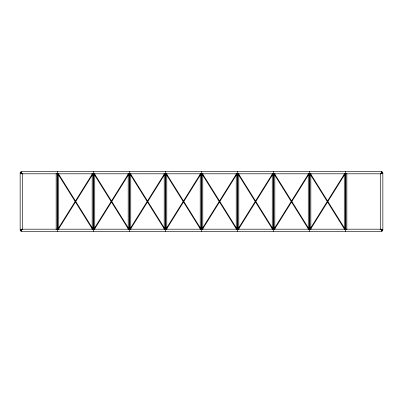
<?xml version="1.0" encoding="UTF-8"?>
<svg xmlns="http://www.w3.org/2000/svg" width="403" height="403" viewBox="0 0 403 403"><rect width="100%" height="100%" fill="white"/><g stroke="black" fill="none" stroke-linecap="round" stroke-linejoin="round"><path stroke-width="0.6" d="M57.543 229.634L92.559 173.612M58.344 229.388L93.355 173.366M93.556 229.634L128.572 173.612M94.357 229.388L129.368 173.366M129.575 229.634L164.585 173.612M130.371 229.388L165.386 173.366M165.588 229.634L200.603 173.612M166.384 229.388L201.399 173.366M201.601 229.634L236.616 173.612M202.397 229.388L237.412 173.366M237.614 229.634L272.63 173.612M238.415 229.388L273.425 173.366M273.632 229.634L308.643 173.612M274.428 229.388L309.444 173.366M309.645 229.634L344.656 173.612M310.441 229.388L345.457 173.366M21.666 171.97L20.709 171.97L20.709 173.411L21.666 173.411M381.334 171.97L382.291 171.97L382.291 173.411L381.334 173.411M21.666 229.589L20.709 229.589L20.709 231.03L21.666 231.03M381.334 229.589L382.291 229.589L382.291 231.03L381.334 231.03M310.441 173.612L345.457 229.634M309.645 173.366L344.656 229.388M274.428 173.612L309.444 229.634M273.632 173.366L308.643 229.388M238.415 173.612L273.425 229.634M237.614 173.366L272.63 229.388M202.397 173.612L237.412 229.634M201.601 173.366L236.616 229.388M166.384 173.612L201.399 229.634M165.588 173.366L200.603 229.388M130.371 173.612L165.386 229.634M129.575 173.366L164.585 229.388M94.357 173.612L129.368 229.634M93.556 173.366L128.572 229.388M58.344 173.612L93.355 229.634M57.543 173.366L92.559 229.388M382.85 172.691L382.85 230.309M382.125 171.97L382.125 173.411M382.125 229.589L382.125 231.03M380.291 173.315L380.291 229.685M346.837 173.315L346.837 229.685M345.829 173.315L345.829 229.685M345.557 171.572L345.557 173.804M345.557 229.196L345.557 231.428M345.285 173.315L345.285 229.685M344.278 173.315L344.278 229.685M310.824 173.315L310.824 229.685M309.816 173.315L309.816 229.685M309.544 171.572L309.544 173.804M309.544 229.196L309.544 231.428M309.267 173.315L309.267 229.685M308.265 173.315L308.265 229.685M274.806 173.315L274.806 229.685M273.803 173.315L273.803 229.685M273.526 171.572L273.526 173.804M273.526 229.196L273.526 231.428M273.254 173.315L273.254 229.685M272.252 173.315L272.252 229.685M238.793 173.315L238.793 229.685M237.79 173.315L237.79 229.685M237.513 171.572L237.513 173.804M237.513 229.196L237.513 231.428M237.241 173.315L237.241 229.685M236.234 173.315L236.234 229.685M202.78 173.315L202.78 229.685M201.772 173.315L201.772 229.685M201.5 171.572L201.5 173.804M201.5 229.196L201.5 231.428M201.228 173.315L201.228 229.685M200.22 173.315L200.22 229.685M166.766 173.315L166.766 229.685M165.759 173.315L165.759 229.685M165.487 171.572L165.487 173.804M165.487 229.196L165.487 231.428M165.21 173.315L165.21 229.685M164.207 173.315L164.207 229.685M130.748 173.315L130.748 229.685M129.746 173.315L129.746 229.685M129.474 171.572L129.474 173.804M129.474 229.196L129.474 231.428M129.197 173.315L129.197 229.685M128.194 173.315L128.194 229.685M94.735 173.315L94.735 229.685M93.733 173.315L93.733 229.685M93.456 171.572L93.456 173.804M93.456 229.196L93.456 231.428M93.184 173.315L93.184 229.685M92.176 173.315L92.176 229.685M58.722 173.315L58.722 229.685M57.715 173.315L57.715 229.685M57.443 171.572L57.443 173.804M57.443 229.196L57.443 231.428M57.171 173.315L57.171 229.685M56.163 173.315L56.163 229.685M22.709 173.315L22.709 229.685M20.875 171.97L20.875 173.411M20.875 229.589L20.875 231.03M20.15 172.691L20.15 230.309M381.57 171.572L21.43 171.572L21.43 173.804L381.57 173.804L381.57 171.572M381.57 229.196L21.43 229.196L21.43 231.428L381.57 231.428L381.57 229.196"/></g></svg>
